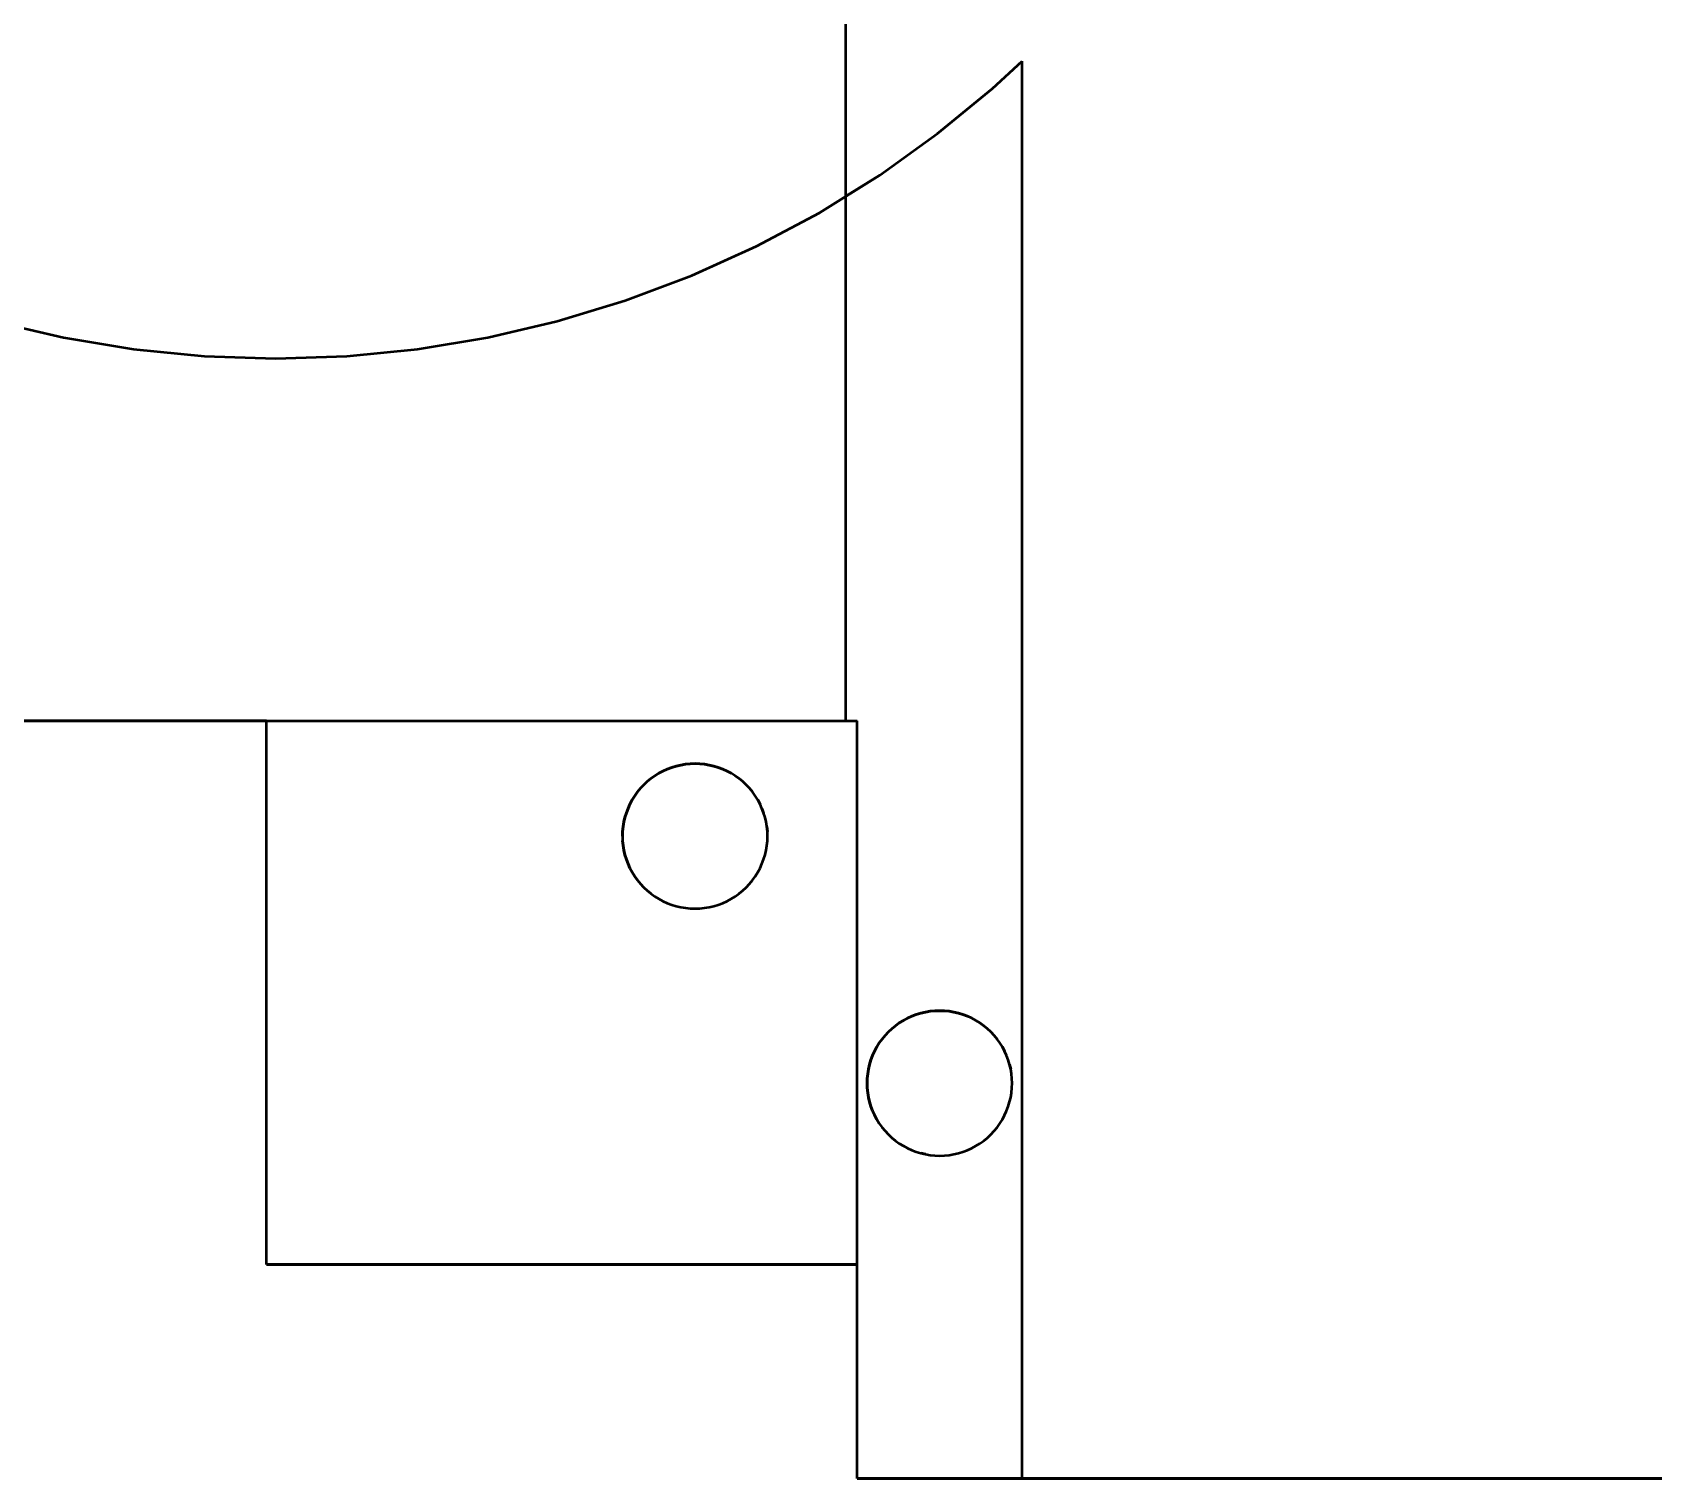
# Model space of a CAD drawing. Header units: millimetres. Extents: x 0 to 841, y 0 to 594.
# Drawn here: x 98 to 147.2, y 133.14 to 177.04 of the extents above; entities that cross this region are included whole.
import ezdxf

# ---------------------------------------------------------------- set-up
doc = ezdxf.new("R2010")
doc.units = ezdxf.units.MM
doc.linetypes.add('DASHED', pattern=[1.524, 1.27, -0.254])
doc.layers.add('OCULTA', color=8, linetype='DASHED', lineweight=25)
doc.layers.add('VISIBLE', color=7, linetype='CONTINUOUS', lineweight=50)

msp = doc.modelspace()

# ---------------------------------------------------------------- linework, layer by layer
at = {"layer": 'OCULTA'}
for p, q in [((122.683, 172.062), (122.683, 228.225)), ((128.033, 176.168), (128.033, 176.168)), ((121.883, 171.565), (122.683, 172.062)), ((122.683, 172.062), (122.683, 172.062)), ((119.978, 170.547), (121.883, 171.565)), ((118.011, 169.656), (119.978, 170.547)), ((115.99, 168.895), (118.011, 169.656)), ((113.924, 168.268), (115.99, 168.895)), ((96.842, 168.268), (98.945, 167.778)), ((111.821, 167.778), (113.924, 168.268)), ((98.945, 167.778), (101.075, 167.426)), ((109.69, 167.426), (111.821, 167.778)), ((101.075, 167.426), (103.224, 167.214)), ((107.541, 167.214), (109.69, 167.426)), ((103.224, 167.214), (105.383, 167.144)), ((105.383, 167.144), (107.541, 167.214)), ((90.383, 156.144), (105.11, 156.144)), ((105.11, 139.644), (105.11, 156.144)), ((105.11, 156.144), (105.11, 156.144)), ((122.683, 156.144), (122.683, 156.144)), ((123.033, 156.144), (123.033, 156.144)), ((116.771, 154.389), (116.888, 154.473)), ((116.888, 154.473), (117.01, 154.549)), ((117.01, 154.549), (117.137, 154.617)), ((117.137, 154.617), (117.268, 154.676)), ((117.268, 154.676), (117.403, 154.727)), ((117.403, 154.727), (117.541, 154.769)), ((117.541, 154.769), (117.681, 154.801)), ((117.681, 154.801), (117.823, 154.825)), ((117.823, 154.825), (117.966, 154.839)), ((117.966, 154.839), (118.11, 154.844)), ((118.11, 154.844), (118.254, 154.839)), ((118.254, 154.839), (118.397, 154.825)), ((118.397, 154.825), (118.539, 154.801)), ((118.539, 154.801), (118.68, 154.769)), ((118.68, 154.769), (118.817, 154.727)), ((118.817, 154.727), (118.952, 154.676)), ((118.952, 154.676), (119.083, 154.617)), ((119.083, 154.617), (119.21, 154.549)), ((119.332, 154.473), (119.21, 154.549)), ((119.332, 154.473), (119.449, 154.389)), ((116.281, 153.866), (116.365, 153.983)), ((116.365, 153.983), (116.456, 154.094)), ((116.456, 154.094), (116.554, 154.199)), ((116.554, 154.199), (116.66, 154.298)), ((116.66, 154.298), (116.771, 154.389)), ((119.561, 154.298), (119.449, 154.389)), ((119.561, 154.298), (119.666, 154.199)), ((119.764, 154.094), (119.666, 154.199)), ((119.764, 154.094), (119.856, 153.983)), ((119.939, 153.866), (119.856, 153.983)), ((116.027, 153.351), (116.078, 153.485)), ((116.078, 153.485), (116.137, 153.617)), ((116.137, 153.617), (116.205, 153.744)), ((116.205, 153.744), (116.281, 153.866)), ((120.015, 153.744), (119.939, 153.866)), ((120.015, 153.744), (120.083, 153.617)), ((120.143, 153.485), (120.083, 153.617)), ((120.143, 153.485), (120.193, 153.351)), ((115.929, 152.931), (115.952, 153.073)), ((115.952, 153.073), (115.985, 153.213)), ((115.985, 153.213), (116.027, 153.351)), ((120.235, 153.213), (120.193, 153.351)), ((120.268, 153.073), (120.235, 153.213)), ((120.291, 152.931), (120.268, 153.073)), ((115.91, 152.644), (115.915, 152.787)), ((115.91, 152.644), (115.915, 152.5)), ((115.915, 152.787), (115.929, 152.931)), ((115.929, 152.356), (115.915, 152.5)), ((120.291, 152.931), (120.305, 152.787)), ((120.291, 152.356), (120.305, 152.5)), ((120.31, 152.644), (120.305, 152.787)), ((120.305, 152.5), (120.31, 152.644)), ((115.952, 152.214), (115.929, 152.356)), ((115.985, 152.074), (115.952, 152.214)), ((116.027, 151.936), (115.985, 152.074)), ((120.193, 151.936), (120.235, 152.074)), ((120.235, 152.074), (120.268, 152.214)), ((120.268, 152.214), (120.291, 152.356)), ((116.078, 151.802), (116.027, 151.936)), ((116.137, 151.671), (116.078, 151.802)), ((116.137, 151.671), (116.205, 151.544)), ((116.281, 151.421), (116.205, 151.544)), ((119.939, 151.421), (120.015, 151.544)), ((120.015, 151.544), (120.083, 151.671)), ((120.083, 151.671), (120.143, 151.802)), ((120.143, 151.802), (120.193, 151.936)), ((116.365, 151.304), (116.281, 151.421)), ((116.365, 151.304), (116.456, 151.193)), ((116.554, 151.088), (116.456, 151.193)), ((116.554, 151.088), (116.66, 150.989)), ((119.561, 150.989), (119.666, 151.088)), ((119.666, 151.088), (119.764, 151.193)), ((119.764, 151.193), (119.856, 151.304)), ((119.856, 151.304), (119.939, 151.421)), ((116.771, 150.898), (116.66, 150.989)), ((116.771, 150.898), (116.888, 150.814)), ((117.01, 150.738), (116.888, 150.814)), ((117.01, 150.738), (117.137, 150.67)), ((117.137, 150.67), (117.268, 150.611)), ((117.268, 150.611), (117.403, 150.56)), ((117.403, 150.56), (117.541, 150.519)), ((118.68, 150.519), (118.817, 150.56)), ((118.817, 150.56), (118.952, 150.611)), ((118.952, 150.611), (119.083, 150.67)), ((119.083, 150.67), (119.21, 150.738)), ((119.21, 150.738), (119.332, 150.814)), ((119.332, 150.814), (119.449, 150.898)), ((119.449, 150.898), (119.561, 150.989)), ((117.541, 150.519), (117.681, 150.486)), ((117.681, 150.486), (117.823, 150.462)), ((117.823, 150.462), (117.966, 150.448)), ((117.966, 150.448), (118.11, 150.444)), ((118.11, 150.444), (118.254, 150.448)), ((118.254, 150.448), (118.397, 150.462)), ((118.397, 150.462), (118.539, 150.486)), ((118.539, 150.486), (118.68, 150.519)), ((124.433, 147.049), (124.56, 147.117)), ((124.56, 147.117), (124.691, 147.176)), ((124.691, 147.176), (124.825, 147.227)), ((124.825, 147.227), (124.963, 147.269)), ((124.963, 147.269), (125.103, 147.301)), ((125.103, 147.301), (125.245, 147.325)), ((125.245, 147.325), (125.389, 147.339)), ((125.389, 147.339), (125.533, 147.344)), ((125.533, 147.344), (125.676, 147.339)), ((125.676, 147.339), (125.82, 147.325)), ((125.82, 147.325), (125.962, 147.301)), ((125.962, 147.301), (126.102, 147.269)), ((126.102, 147.269), (126.24, 147.227)), ((126.24, 147.227), (126.374, 147.176)), ((126.506, 147.117), (126.374, 147.176)), ((126.506, 147.117), (126.633, 147.049)), ((123.878, 146.594), (123.977, 146.699)), ((123.977, 146.699), (124.082, 146.798)), ((124.082, 146.798), (124.193, 146.889)), ((124.193, 146.889), (124.31, 146.973)), ((124.31, 146.973), (124.433, 147.049)), ((126.633, 147.049), (126.755, 146.973)), ((126.755, 146.973), (126.872, 146.889)), ((126.983, 146.798), (126.872, 146.889)), ((127.088, 146.699), (126.983, 146.798)), ((127.088, 146.699), (127.187, 146.594)), ((123.5, 145.985), (123.559, 146.117)), ((123.559, 146.117), (123.627, 146.244)), ((123.627, 146.244), (123.703, 146.366)), ((123.703, 146.366), (123.787, 146.483)), ((123.787, 146.483), (123.878, 146.594)), ((127.187, 146.594), (127.278, 146.483)), ((127.362, 146.366), (127.278, 146.483)), ((127.438, 146.244), (127.362, 146.366)), ((127.438, 146.244), (127.506, 146.117)), ((127.565, 145.985), (127.506, 146.117)), ((123.375, 145.573), (123.408, 145.713)), ((123.408, 145.713), (123.449, 145.851)), ((123.449, 145.851), (123.5, 145.985)), ((127.616, 145.851), (127.565, 145.985)), ((127.658, 145.713), (127.616, 145.851)), ((127.658, 145.713), (127.69, 145.573)), ((123.333, 145.144), (123.337, 145.287)), ((123.337, 145), (123.333, 145.144)), ((123.337, 145.287), (123.351, 145.431)), ((123.351, 145.431), (123.375, 145.573)), ((127.714, 145.431), (127.69, 145.573)), ((127.728, 145.287), (127.714, 145.431)), ((127.733, 145.144), (127.728, 145.287)), ((127.728, 145), (127.733, 145.144)), ((123.351, 144.856), (123.337, 145)), ((123.375, 144.714), (123.351, 144.856)), ((123.408, 144.574), (123.375, 144.714)), ((127.658, 144.574), (127.69, 144.714)), ((127.69, 144.714), (127.714, 144.856)), ((127.714, 144.856), (127.728, 145)), ((123.449, 144.436), (123.408, 144.574)), ((123.5, 144.302), (123.449, 144.436)), ((123.5, 144.302), (123.559, 144.171)), ((123.627, 144.044), (123.559, 144.171)), ((127.438, 144.044), (127.506, 144.171)), ((127.506, 144.171), (127.565, 144.302)), ((127.565, 144.302), (127.616, 144.436)), ((127.616, 144.436), (127.658, 144.574)), ((123.703, 143.921), (123.627, 144.044)), ((123.703, 143.921), (123.787, 143.804)), ((123.878, 143.693), (123.787, 143.804)), ((123.977, 143.588), (123.878, 143.693)), ((127.088, 143.588), (127.187, 143.693)), ((127.187, 143.693), (127.278, 143.804)), ((127.278, 143.804), (127.362, 143.921)), ((127.362, 143.921), (127.438, 144.044)), ((123.977, 143.588), (124.082, 143.489)), ((124.193, 143.398), (124.082, 143.489)), ((124.193, 143.398), (124.31, 143.314)), ((124.31, 143.314), (124.433, 143.238)), ((124.56, 143.17), (124.433, 143.238)), ((124.56, 143.17), (124.691, 143.111)), ((126.374, 143.111), (126.506, 143.17)), ((126.506, 143.17), (126.633, 143.238)), ((126.633, 143.238), (126.755, 143.314)), ((126.755, 143.314), (126.872, 143.398)), ((126.872, 143.398), (126.983, 143.489)), ((126.983, 143.489), (127.088, 143.588)), ((124.691, 143.111), (124.825, 143.06)), ((124.825, 143.06), (124.963, 143.019)), ((125.103, 142.986), (124.963, 143.019)), ((125.103, 142.986), (125.245, 142.962)), ((125.245, 142.962), (125.389, 142.948)), ((125.389, 142.948), (125.533, 142.944)), ((125.533, 142.944), (125.676, 142.948)), ((125.676, 142.948), (125.82, 142.962)), ((125.82, 142.962), (125.962, 142.986)), ((125.962, 142.986), (126.102, 143.019)), ((126.102, 143.019), (126.24, 143.06)), ((126.24, 143.06), (126.374, 143.111)), ((105.11, 139.644), (105.11, 139.644)), ((105.11, 139.644), (123.033, 139.644)), ((123.033, 133.144), (123.033, 139.644)), ((123.033, 139.644), (123.033, 139.644)), ((123.033, 133.144), (128.033, 133.144)), ((123.033, 133.144), (123.033, 133.144)), ((128.033, 133.144), (128.033, 133.144)), ((128.033, 133.144), (189.383, 133.144))]:
    msp.add_line(p, q, dxfattribs=at)
at = {"layer": 'VISIBLE'}
for p, q in [((122.683, 156.144), (122.683, 244.144)), ((127.141, 175.333), (128.033, 176.168)), ((127.141, 175.333), (128.033, 176.168)), ((128.033, 133.144), (128.033, 176.168)), ((128.033, 133.144), (128.033, 176.168)), ((125.472, 173.963), (127.141, 175.333)), ((125.472, 173.963), (127.141, 175.333)), ((123.716, 172.705), (125.472, 173.963)), ((123.716, 172.705), (125.472, 173.963)), ((121.883, 171.565), (123.716, 172.705)), ((122.683, 172.062), (123.716, 172.705)), ((122.683, 156.144), (122.683, 172.062)), ((119.978, 170.547), (121.883, 171.565)), ((118.011, 169.656), (119.978, 170.547)), ((115.99, 168.895), (118.011, 169.656)), ((113.924, 168.268), (115.99, 168.895)), ((96.842, 168.268), (98.945, 167.778)), ((111.821, 167.778), (113.924, 168.268)), ((98.945, 167.778), (101.075, 167.426)), ((109.69, 167.426), (111.821, 167.778)), ((101.075, 167.426), (103.224, 167.214)), ((107.541, 167.214), (109.69, 167.426)), ((103.224, 167.214), (105.383, 167.144)), ((105.383, 167.144), (107.541, 167.214)), ((59.383, 156.144), (122.683, 156.144)), ((105.11, 156.144), (59.383, 156.144)), ((105.11, 139.644), (105.11, 156.144)), ((105.11, 156.144), (123.033, 156.144)), ((105.11, 156.143), (105.11, 156.144)), ((105.11, 156.144), (105.11, 156.144)), ((105.11, 156.144), (105.11, 156.144)), ((105.11, 156.144), (105.11, 156.144)), ((105.11, 156.144), (105.11, 156.144)), ((105.11, 156.144), (105.11, 156.144)), ((105.11, 156.144), (105.11, 156.144)), ((105.11, 139.644), (105.11, 156.143)), ((105.11, 156.143), (105.11, 156.143)), ((105.11, 156.143), (105.11, 156.143)), ((105.11, 156.143), (105.11, 156.143)), ((105.11, 156.143), (105.11, 156.143)), ((105.11, 156.143), (105.11, 156.143)), ((105.11, 156.143), (105.11, 156.143)), ((105.11, 156.143), (105.11, 156.143)), ((105.11, 156.143), (105.11, 156.143)), ((105.11, 156.143), (105.11, 156.143)), ((122.683, 156.144), (123.033, 156.144)), ((123.033, 139.644), (123.033, 156.144)), ((123.033, 133.144), (123.033, 156.144)), ((116.771, 154.389), (116.888, 154.473)), ((116.888, 154.473), (116.771, 154.389)), ((116.888, 154.473), (117.01, 154.549)), ((117.01, 154.549), (116.888, 154.473)), ((116.888, 154.473), (116.888, 154.473)), ((117.01, 154.549), (117.137, 154.617)), ((117.137, 154.617), (117.01, 154.549)), ((117.01, 154.549), (117.01, 154.549)), ((117.137, 154.617), (117.268, 154.676)), ((117.268, 154.676), (117.137, 154.617)), ((117.137, 154.617), (117.137, 154.617)), ((117.268, 154.676), (117.403, 154.727)), ((117.403, 154.727), (117.268, 154.676)), ((117.268, 154.676), (117.268, 154.676)), ((117.403, 154.727), (117.541, 154.769)), ((117.541, 154.769), (117.403, 154.727)), ((117.403, 154.727), (117.403, 154.727)), ((117.541, 154.769), (117.681, 154.801)), ((117.681, 154.801), (117.541, 154.769)), ((117.541, 154.769), (117.541, 154.769)), ((117.681, 154.801), (117.823, 154.825)), ((117.823, 154.825), (117.681, 154.801)), ((117.681, 154.801), (117.681, 154.801)), ((117.823, 154.825), (117.966, 154.839)), ((117.966, 154.839), (117.823, 154.825)), ((117.823, 154.825), (117.823, 154.825)), ((117.966, 154.839), (118.11, 154.844)), ((118.11, 154.844), (117.966, 154.839)), ((117.966, 154.839), (117.966, 154.839)), ((118.11, 154.844), (118.254, 154.839)), ((118.254, 154.839), (118.11, 154.844)), ((118.11, 154.844), (118.11, 154.844)), ((118.254, 154.839), (118.397, 154.825)), ((118.397, 154.825), (118.254, 154.839)), ((118.254, 154.839), (118.254, 154.839)), ((118.397, 154.825), (118.539, 154.801)), ((118.539, 154.801), (118.397, 154.825)), ((118.397, 154.825), (118.397, 154.825)), ((118.539, 154.801), (118.68, 154.769)), ((118.68, 154.769), (118.539, 154.801)), ((118.539, 154.801), (118.539, 154.801)), ((118.68, 154.769), (118.817, 154.727)), ((118.817, 154.727), (118.68, 154.769)), ((118.68, 154.769), (118.68, 154.769)), ((118.817, 154.727), (118.952, 154.676)), ((118.952, 154.676), (118.817, 154.727)), ((118.817, 154.727), (118.817, 154.727)), ((118.952, 154.676), (119.083, 154.617)), ((119.083, 154.617), (118.952, 154.676)), ((118.952, 154.676), (118.952, 154.676)), ((119.083, 154.617), (119.21, 154.549)), ((119.21, 154.549), (119.083, 154.617)), ((119.083, 154.617), (119.083, 154.617)), ((119.332, 154.473), (119.21, 154.549)), ((119.332, 154.473), (119.21, 154.549)), ((119.21, 154.549), (119.21, 154.549)), ((119.332, 154.473), (119.449, 154.389)), ((119.449, 154.389), (119.332, 154.473)), ((119.332, 154.473), (119.332, 154.473)), ((116.281, 153.866), (116.365, 153.983)), ((116.365, 153.983), (116.281, 153.866)), ((116.365, 153.983), (116.456, 154.094)), ((116.456, 154.094), (116.365, 153.983)), ((116.365, 153.983), (116.365, 153.983)), ((116.456, 154.094), (116.554, 154.199)), ((116.554, 154.199), (116.456, 154.094)), ((116.456, 154.094), (116.456, 154.094)), ((116.554, 154.199), (116.554, 154.199)), ((116.554, 154.199), (116.66, 154.298)), ((116.66, 154.298), (116.554, 154.199)), ((116.66, 154.298), (116.771, 154.389)), ((116.771, 154.389), (116.66, 154.298)), ((116.66, 154.298), (116.66, 154.298)), ((116.771, 154.389), (116.771, 154.389)), ((119.561, 154.298), (119.449, 154.389)), ((119.561, 154.298), (119.449, 154.389)), ((119.449, 154.389), (119.449, 154.389)), ((119.561, 154.298), (119.666, 154.199)), ((119.666, 154.199), (119.561, 154.298)), ((119.561, 154.298), (119.561, 154.298)), ((119.764, 154.094), (119.666, 154.199)), ((119.764, 154.094), (119.666, 154.199)), ((119.666, 154.199), (119.666, 154.199)), ((119.764, 154.094), (119.856, 153.983)), ((119.856, 153.983), (119.764, 154.094)), ((119.764, 154.094), (119.764, 154.094)), ((119.939, 153.866), (119.856, 153.983)), ((119.939, 153.866), (119.856, 153.983)), ((119.856, 153.983), (119.856, 153.983)), ((116.027, 153.351), (116.078, 153.485)), ((116.078, 153.485), (116.027, 153.351)), ((116.078, 153.485), (116.137, 153.617)), ((116.137, 153.617), (116.078, 153.485)), ((116.078, 153.485), (116.078, 153.485)), ((116.137, 153.617), (116.205, 153.744)), ((116.205, 153.744), (116.137, 153.617)), ((116.137, 153.617), (116.137, 153.617)), ((116.205, 153.744), (116.281, 153.866)), ((116.281, 153.866), (116.205, 153.744)), ((116.205, 153.744), (116.205, 153.744)), ((116.281, 153.866), (116.281, 153.866)), ((120.015, 153.744), (119.939, 153.866)), ((120.015, 153.744), (119.939, 153.866)), ((119.939, 153.866), (119.939, 153.866)), ((120.015, 153.744), (120.083, 153.617)), ((120.083, 153.617), (120.015, 153.744)), ((120.015, 153.744), (120.015, 153.744)), ((120.143, 153.485), (120.083, 153.617)), ((120.143, 153.485), (120.083, 153.617)), ((120.083, 153.617), (120.083, 153.617)), ((120.143, 153.485), (120.193, 153.351)), ((120.193, 153.351), (120.143, 153.485)), ((120.143, 153.485), (120.143, 153.485)), ((115.929, 152.931), (115.952, 153.073)), ((115.952, 153.073), (115.929, 152.931)), ((115.952, 153.073), (115.985, 153.213)), ((115.985, 153.213), (115.952, 153.073)), ((115.952, 153.073), (115.952, 153.073)), ((115.985, 153.213), (116.027, 153.351)), ((116.027, 153.351), (115.985, 153.213)), ((115.985, 153.213), (115.985, 153.213)), ((116.027, 153.351), (116.027, 153.351)), ((120.235, 153.213), (120.193, 153.351)), ((120.235, 153.213), (120.193, 153.351)), ((120.193, 153.351), (120.193, 153.351)), ((120.268, 153.073), (120.235, 153.213)), ((120.268, 153.073), (120.235, 153.213)), ((120.235, 153.213), (120.235, 153.213)), ((120.291, 152.931), (120.268, 153.073)), ((120.291, 152.931), (120.268, 153.073)), ((120.268, 153.073), (120.268, 153.073)), ((115.91, 152.644), (115.915, 152.787)), ((115.915, 152.787), (115.91, 152.644)), ((115.91, 152.644), (115.915, 152.5)), ((115.91, 152.644), (115.91, 152.644)), ((115.91, 152.644), (115.915, 152.5)), ((115.915, 152.787), (115.929, 152.931)), ((115.929, 152.931), (115.915, 152.787)), ((115.915, 152.787), (115.915, 152.787)), ((115.929, 152.356), (115.915, 152.5)), ((115.915, 152.5), (115.915, 152.5)), ((115.915, 152.5), (115.929, 152.356)), ((115.929, 152.931), (115.929, 152.931)), ((120.291, 152.931), (120.305, 152.787)), ((120.305, 152.787), (120.291, 152.931)), ((120.291, 152.931), (120.291, 152.931)), ((120.291, 152.356), (120.305, 152.5)), ((120.291, 152.356), (120.305, 152.5)), ((120.31, 152.644), (120.305, 152.787)), ((120.31, 152.644), (120.305, 152.787)), ((120.305, 152.787), (120.305, 152.787)), ((120.305, 152.5), (120.31, 152.644)), ((120.305, 152.5), (120.31, 152.644)), ((120.305, 152.5), (120.305, 152.5)), ((120.31, 152.644), (120.31, 152.644)), ((115.952, 152.214), (115.929, 152.356)), ((115.929, 152.356), (115.929, 152.356)), ((115.929, 152.356), (115.952, 152.214)), ((115.985, 152.074), (115.952, 152.214)), ((115.952, 152.214), (115.952, 152.214)), ((115.952, 152.214), (115.985, 152.074)), ((116.027, 151.936), (115.985, 152.074)), ((115.985, 152.074), (115.985, 152.074)), ((115.985, 152.074), (116.027, 151.936)), ((120.193, 151.936), (120.235, 152.074)), ((120.193, 151.936), (120.235, 152.074)), ((120.235, 152.074), (120.268, 152.214)), ((120.235, 152.074), (120.268, 152.214)), ((120.235, 152.074), (120.235, 152.074)), ((120.268, 152.214), (120.291, 152.356)), ((120.268, 152.214), (120.291, 152.356)), ((120.268, 152.214), (120.268, 152.214)), ((120.291, 152.356), (120.291, 152.356)), ((116.078, 151.802), (116.027, 151.936)), ((116.027, 151.936), (116.027, 151.936)), ((116.027, 151.936), (116.078, 151.802)), ((116.137, 151.671), (116.078, 151.802)), ((116.078, 151.802), (116.078, 151.802)), ((116.078, 151.802), (116.137, 151.671)), ((116.137, 151.671), (116.205, 151.544)), ((116.137, 151.671), (116.137, 151.671)), ((116.137, 151.671), (116.205, 151.544)), ((116.281, 151.421), (116.205, 151.544)), ((116.205, 151.544), (116.205, 151.544)), ((116.205, 151.544), (116.281, 151.421)), ((119.939, 151.421), (120.015, 151.544)), ((119.939, 151.421), (120.015, 151.544)), ((120.015, 151.544), (120.083, 151.671)), ((120.015, 151.544), (120.083, 151.671)), ((120.015, 151.544), (120.015, 151.544)), ((120.083, 151.671), (120.143, 151.802)), ((120.083, 151.671), (120.143, 151.802)), ((120.083, 151.671), (120.083, 151.671)), ((120.143, 151.802), (120.193, 151.936)), ((120.143, 151.802), (120.193, 151.936)), ((120.143, 151.802), (120.143, 151.802)), ((120.193, 151.936), (120.193, 151.936)), ((116.365, 151.304), (116.281, 151.421)), ((116.281, 151.421), (116.281, 151.421)), ((116.281, 151.421), (116.365, 151.304)), ((116.365, 151.304), (116.456, 151.193)), ((116.365, 151.304), (116.365, 151.304)), ((116.365, 151.304), (116.456, 151.193)), ((116.554, 151.088), (116.456, 151.193)), ((116.456, 151.193), (116.456, 151.193)), ((116.456, 151.193), (116.554, 151.088)), ((116.554, 151.088), (116.554, 151.088)), ((116.554, 151.088), (116.66, 150.989)), ((116.554, 151.088), (116.66, 150.989)), ((119.561, 150.989), (119.666, 151.088)), ((119.561, 150.989), (119.666, 151.088)), ((119.666, 151.088), (119.764, 151.193)), ((119.666, 151.088), (119.764, 151.193)), ((119.666, 151.088), (119.666, 151.088)), ((119.764, 151.193), (119.856, 151.304)), ((119.764, 151.193), (119.856, 151.304)), ((119.764, 151.193), (119.764, 151.193)), ((119.856, 151.304), (119.939, 151.421)), ((119.856, 151.304), (119.939, 151.421)), ((119.856, 151.304), (119.856, 151.304)), ((119.939, 151.421), (119.939, 151.421)), ((116.771, 150.898), (116.66, 150.989)), ((116.66, 150.989), (116.66, 150.989)), ((116.66, 150.989), (116.771, 150.898)), ((116.771, 150.898), (116.888, 150.814)), ((116.771, 150.898), (116.771, 150.898)), ((116.771, 150.898), (116.888, 150.814)), ((117.01, 150.738), (116.888, 150.814)), ((116.888, 150.814), (116.888, 150.814)), ((116.888, 150.814), (117.01, 150.738)), ((117.01, 150.738), (117.137, 150.67)), ((117.01, 150.738), (117.01, 150.738)), ((117.01, 150.738), (117.137, 150.67)), ((117.137, 150.67), (117.268, 150.611)), ((117.137, 150.67), (117.137, 150.67)), ((117.137, 150.67), (117.268, 150.611)), ((117.268, 150.611), (117.403, 150.56)), ((117.268, 150.611), (117.268, 150.611)), ((117.268, 150.611), (117.403, 150.56)), ((117.403, 150.56), (117.541, 150.519)), ((117.403, 150.56), (117.403, 150.56)), ((117.403, 150.56), (117.541, 150.519)), ((118.68, 150.519), (118.817, 150.56)), ((118.68, 150.519), (118.817, 150.56)), ((118.817, 150.56), (118.952, 150.611)), ((118.817, 150.56), (118.952, 150.611)), ((118.817, 150.56), (118.817, 150.56)), ((118.952, 150.611), (119.083, 150.67)), ((118.952, 150.611), (119.083, 150.67)), ((118.952, 150.611), (118.952, 150.611)), ((119.083, 150.67), (119.21, 150.738)), ((119.083, 150.67), (119.21, 150.738)), ((119.083, 150.67), (119.083, 150.67)), ((119.21, 150.738), (119.332, 150.814)), ((119.21, 150.738), (119.332, 150.814)), ((119.21, 150.738), (119.21, 150.738)), ((119.332, 150.814), (119.449, 150.898)), ((119.332, 150.814), (119.449, 150.898)), ((119.332, 150.814), (119.332, 150.814)), ((119.449, 150.898), (119.561, 150.989)), ((119.449, 150.898), (119.561, 150.989)), ((119.449, 150.898), (119.449, 150.898)), ((119.561, 150.989), (119.561, 150.989)), ((117.541, 150.519), (117.681, 150.486)), ((117.541, 150.519), (117.541, 150.519)), ((117.541, 150.519), (117.681, 150.486)), ((117.681, 150.486), (117.823, 150.462)), ((117.681, 150.486), (117.681, 150.486)), ((117.681, 150.486), (117.823, 150.462)), ((117.823, 150.462), (117.966, 150.448)), ((117.823, 150.462), (117.823, 150.462)), ((117.823, 150.462), (117.966, 150.448)), ((117.966, 150.448), (118.11, 150.444)), ((117.966, 150.448), (117.966, 150.448)), ((117.966, 150.448), (118.11, 150.444)), ((118.11, 150.444), (118.254, 150.448)), ((118.11, 150.444), (118.254, 150.448)), ((118.11, 150.444), (118.11, 150.444)), ((118.254, 150.448), (118.397, 150.462)), ((118.254, 150.448), (118.397, 150.462)), ((118.254, 150.448), (118.254, 150.448)), ((118.397, 150.462), (118.539, 150.486)), ((118.397, 150.462), (118.539, 150.486)), ((118.397, 150.462), (118.397, 150.462)), ((118.539, 150.486), (118.68, 150.519)), ((118.539, 150.486), (118.68, 150.519)), ((118.539, 150.486), (118.539, 150.486)), ((118.68, 150.519), (118.68, 150.519)), ((124.433, 147.049), (124.56, 147.117)), ((124.56, 147.117), (124.433, 147.049)), ((124.56, 147.117), (124.691, 147.176)), ((124.691, 147.176), (124.56, 147.117)), ((124.56, 147.117), (124.56, 147.117)), ((124.691, 147.176), (124.825, 147.227)), ((124.825, 147.227), (124.691, 147.176)), ((124.691, 147.176), (124.691, 147.176)), ((124.825, 147.227), (124.963, 147.269)), ((124.963, 147.269), (124.825, 147.227)), ((124.825, 147.227), (124.825, 147.227)), ((124.963, 147.269), (125.103, 147.301)), ((125.103, 147.301), (124.963, 147.269)), ((124.963, 147.269), (124.963, 147.269)), ((125.103, 147.301), (125.245, 147.325)), ((125.245, 147.325), (125.103, 147.301)), ((125.103, 147.301), (125.103, 147.301)), ((125.245, 147.325), (125.389, 147.339)), ((125.389, 147.339), (125.245, 147.325)), ((125.245, 147.325), (125.245, 147.325)), ((125.389, 147.339), (125.533, 147.344)), ((125.533, 147.344), (125.389, 147.339)), ((125.389, 147.339), (125.389, 147.339)), ((125.533, 147.344), (125.676, 147.339)), ((125.676, 147.339), (125.533, 147.344)), ((125.533, 147.344), (125.533, 147.344)), ((125.676, 147.339), (125.82, 147.325)), ((125.82, 147.325), (125.676, 147.339)), ((125.676, 147.339), (125.676, 147.339)), ((125.82, 147.325), (125.962, 147.301)), ((125.962, 147.301), (125.82, 147.325)), ((125.82, 147.325), (125.82, 147.325)), ((125.962, 147.301), (126.102, 147.269)), ((126.102, 147.269), (125.962, 147.301)), ((125.962, 147.301), (125.962, 147.301)), ((126.102, 147.269), (126.24, 147.227)), ((126.24, 147.227), (126.102, 147.269)), ((126.102, 147.269), (126.102, 147.269)), ((126.24, 147.227), (126.374, 147.176)), ((126.374, 147.176), (126.24, 147.227)), ((126.24, 147.227), (126.24, 147.227)), ((126.506, 147.117), (126.374, 147.176)), ((126.506, 147.117), (126.374, 147.176)), ((126.374, 147.176), (126.374, 147.176)), ((126.506, 147.117), (126.633, 147.049)), ((126.633, 147.049), (126.506, 147.117)), ((126.506, 147.117), (126.506, 147.117)), ((123.878, 146.594), (123.977, 146.699)), ((123.977, 146.699), (123.878, 146.594)), ((123.977, 146.699), (124.082, 146.798)), ((124.082, 146.798), (123.977, 146.699)), ((123.977, 146.699), (123.977, 146.699)), ((124.082, 146.798), (124.193, 146.889)), ((124.193, 146.889), (124.082, 146.798)), ((124.082, 146.798), (124.082, 146.798)), ((124.193, 146.889), (124.31, 146.973)), ((124.31, 146.973), (124.193, 146.889)), ((124.193, 146.889), (124.193, 146.889)), ((124.31, 146.973), (124.433, 147.049)), ((124.433, 147.049), (124.31, 146.973)), ((124.31, 146.973), (124.31, 146.973)), ((124.433, 147.049), (124.433, 147.049)), ((126.633, 147.049), (126.755, 146.973)), ((126.755, 146.973), (126.633, 147.049)), ((126.633, 147.049), (126.633, 147.049)), ((126.755, 146.973), (126.872, 146.889)), ((126.872, 146.889), (126.755, 146.973)), ((126.755, 146.973), (126.755, 146.973)), ((126.983, 146.798), (126.872, 146.889)), ((126.983, 146.798), (126.872, 146.889)), ((126.872, 146.889), (126.872, 146.889)), ((127.088, 146.699), (126.983, 146.798)), ((127.088, 146.699), (126.983, 146.798)), ((126.983, 146.798), (126.983, 146.798)), ((127.088, 146.699), (127.187, 146.594)), ((127.088, 146.699), (127.088, 146.699)), ((127.187, 146.594), (127.088, 146.699)), ((123.5, 145.985), (123.559, 146.117)), ((123.559, 146.117), (123.5, 145.985)), ((123.559, 146.117), (123.627, 146.244)), ((123.627, 146.244), (123.559, 146.117)), ((123.559, 146.117), (123.559, 146.117)), ((123.627, 146.244), (123.703, 146.366)), ((123.703, 146.366), (123.627, 146.244)), ((123.627, 146.244), (123.627, 146.244)), ((123.703, 146.366), (123.787, 146.483)), ((123.787, 146.483), (123.703, 146.366)), ((123.703, 146.366), (123.703, 146.366)), ((123.787, 146.483), (123.878, 146.594)), ((123.878, 146.594), (123.787, 146.483)), ((123.787, 146.483), (123.787, 146.483)), ((123.878, 146.594), (123.878, 146.594)), ((127.187, 146.594), (127.278, 146.483)), ((127.278, 146.483), (127.187, 146.594)), ((127.187, 146.594), (127.187, 146.594)), ((127.362, 146.366), (127.278, 146.483)), ((127.362, 146.366), (127.278, 146.483)), ((127.278, 146.483), (127.278, 146.483)), ((127.438, 146.244), (127.362, 146.366)), ((127.438, 146.244), (127.362, 146.366)), ((127.362, 146.366), (127.362, 146.366)), ((127.438, 146.244), (127.506, 146.117)), ((127.506, 146.117), (127.438, 146.244)), ((127.438, 146.244), (127.438, 146.244)), ((127.565, 145.985), (127.506, 146.117)), ((127.565, 145.985), (127.506, 146.117)), ((127.506, 146.117), (127.506, 146.117)), ((123.375, 145.573), (123.408, 145.713)), ((123.408, 145.713), (123.375, 145.573)), ((123.408, 145.713), (123.449, 145.851)), ((123.449, 145.851), (123.408, 145.713)), ((123.408, 145.713), (123.408, 145.713)), ((123.449, 145.851), (123.5, 145.985)), ((123.5, 145.985), (123.449, 145.851)), ((123.449, 145.851), (123.449, 145.851)), ((123.5, 145.985), (123.5, 145.985)), ((127.616, 145.851), (127.565, 145.985)), ((127.616, 145.851), (127.565, 145.985)), ((127.565, 145.985), (127.565, 145.985)), ((127.658, 145.713), (127.616, 145.851)), ((127.658, 145.713), (127.616, 145.851)), ((127.616, 145.851), (127.616, 145.851)), ((127.658, 145.713), (127.69, 145.573)), ((127.69, 145.573), (127.658, 145.713)), ((127.658, 145.713), (127.658, 145.713)), ((123.333, 145.144), (123.337, 145.287)), ((123.337, 145.287), (123.333, 145.144)), ((123.337, 145), (123.333, 145.144)), ((123.333, 145.144), (123.333, 145.144)), ((123.333, 145.144), (123.337, 145)), ((123.337, 145.287), (123.351, 145.431)), ((123.351, 145.431), (123.337, 145.287)), ((123.337, 145.287), (123.337, 145.287)), ((123.351, 145.431), (123.375, 145.573)), ((123.375, 145.573), (123.351, 145.431)), ((123.351, 145.431), (123.351, 145.431)), ((123.375, 145.573), (123.375, 145.573)), ((127.714, 145.431), (127.69, 145.573)), ((127.714, 145.431), (127.69, 145.573)), ((127.69, 145.573), (127.69, 145.573)), ((127.728, 145.287), (127.714, 145.431)), ((127.728, 145.287), (127.714, 145.431)), ((127.714, 145.431), (127.714, 145.431)), ((127.733, 145.144), (127.728, 145.287)), ((127.733, 145.144), (127.728, 145.287)), ((127.728, 145.287), (127.728, 145.287)), ((127.728, 145), (127.733, 145.144)), ((127.728, 145), (127.733, 145.144)), ((127.733, 145.144), (127.733, 145.144)), ((123.351, 144.856), (123.337, 145)), ((123.337, 145), (123.337, 145)), ((123.337, 145), (123.351, 144.856)), ((123.375, 144.714), (123.351, 144.856)), ((123.351, 144.856), (123.351, 144.856)), ((123.351, 144.856), (123.375, 144.714)), ((123.408, 144.574), (123.375, 144.714)), ((123.375, 144.714), (123.375, 144.714)), ((123.375, 144.714), (123.408, 144.574)), ((127.658, 144.574), (127.69, 144.714)), ((127.658, 144.574), (127.69, 144.714)), ((127.69, 144.714), (127.714, 144.856)), ((127.69, 144.714), (127.714, 144.856)), ((127.69, 144.714), (127.69, 144.714)), ((127.714, 144.856), (127.728, 145)), ((127.714, 144.856), (127.728, 145)), ((127.714, 144.856), (127.714, 144.856)), ((127.728, 145), (127.728, 145)), ((123.449, 144.436), (123.408, 144.574)), ((123.408, 144.574), (123.408, 144.574)), ((123.408, 144.574), (123.449, 144.436)), ((123.5, 144.302), (123.449, 144.436)), ((123.449, 144.436), (123.449, 144.436)), ((123.449, 144.436), (123.5, 144.302)), ((123.5, 144.302), (123.559, 144.171)), ((123.5, 144.302), (123.5, 144.302)), ((123.5, 144.302), (123.559, 144.171)), ((123.627, 144.044), (123.559, 144.171)), ((123.559, 144.171), (123.559, 144.171)), ((123.559, 144.171), (123.627, 144.044)), ((127.438, 144.044), (127.506, 144.171)), ((127.438, 144.044), (127.506, 144.171)), ((127.506, 144.171), (127.565, 144.302)), ((127.506, 144.171), (127.565, 144.302)), ((127.506, 144.171), (127.506, 144.171)), ((127.565, 144.302), (127.616, 144.436)), ((127.565, 144.302), (127.616, 144.436)), ((127.565, 144.302), (127.565, 144.302)), ((127.616, 144.436), (127.658, 144.574)), ((127.616, 144.436), (127.658, 144.574)), ((127.616, 144.436), (127.616, 144.436)), ((127.658, 144.574), (127.658, 144.574)), ((123.703, 143.921), (123.627, 144.044)), ((123.627, 144.044), (123.627, 144.044)), ((123.627, 144.044), (123.703, 143.921)), ((123.703, 143.921), (123.787, 143.804)), ((123.703, 143.921), (123.703, 143.921)), ((123.703, 143.921), (123.787, 143.804)), ((123.878, 143.693), (123.787, 143.804)), ((123.787, 143.804), (123.787, 143.804)), ((123.787, 143.804), (123.878, 143.693)), ((123.977, 143.588), (123.878, 143.693)), ((123.878, 143.693), (123.878, 143.693)), ((123.878, 143.693), (123.977, 143.588)), ((127.088, 143.588), (127.187, 143.693)), ((127.088, 143.588), (127.187, 143.693)), ((127.187, 143.693), (127.278, 143.804)), ((127.187, 143.693), (127.278, 143.804)), ((127.187, 143.693), (127.187, 143.693)), ((127.278, 143.804), (127.362, 143.921)), ((127.278, 143.804), (127.362, 143.921)), ((127.278, 143.804), (127.278, 143.804)), ((127.362, 143.921), (127.438, 144.044)), ((127.362, 143.921), (127.438, 144.044)), ((127.362, 143.921), (127.362, 143.921)), ((127.438, 144.044), (127.438, 144.044)), ((123.977, 143.588), (124.082, 143.489)), ((123.977, 143.588), (123.977, 143.588)), ((123.977, 143.588), (124.082, 143.489)), ((124.193, 143.398), (124.082, 143.489)), ((124.082, 143.489), (124.082, 143.489)), ((124.082, 143.489), (124.193, 143.398)), ((124.193, 143.398), (124.31, 143.314)), ((124.193, 143.398), (124.193, 143.398)), ((124.193, 143.398), (124.31, 143.314)), ((124.31, 143.314), (124.433, 143.238)), ((124.31, 143.314), (124.31, 143.314)), ((124.31, 143.314), (124.433, 143.238)), ((124.56, 143.17), (124.433, 143.238)), ((124.433, 143.238), (124.433, 143.238)), ((124.433, 143.238), (124.56, 143.17)), ((124.56, 143.17), (124.691, 143.111)), ((124.56, 143.17), (124.56, 143.17)), ((124.56, 143.17), (124.691, 143.111)), ((126.374, 143.111), (126.506, 143.17)), ((126.374, 143.111), (126.506, 143.17)), ((126.506, 143.17), (126.633, 143.238)), ((126.506, 143.17), (126.633, 143.238)), ((126.506, 143.17), (126.506, 143.17)), ((126.633, 143.238), (126.755, 143.314)), ((126.633, 143.238), (126.755, 143.314)), ((126.633, 143.238), (126.633, 143.238)), ((126.755, 143.314), (126.872, 143.398)), ((126.755, 143.314), (126.872, 143.398)), ((126.755, 143.314), (126.755, 143.314)), ((126.872, 143.398), (126.983, 143.489)), ((126.872, 143.398), (126.983, 143.489)), ((126.872, 143.398), (126.872, 143.398)), ((126.983, 143.489), (127.088, 143.588)), ((126.983, 143.489), (127.088, 143.588)), ((126.983, 143.489), (126.983, 143.489)), ((127.088, 143.588), (127.088, 143.588)), ((124.691, 143.111), (124.825, 143.06)), ((124.691, 143.111), (124.691, 143.111)), ((124.691, 143.111), (124.825, 143.06)), ((124.825, 143.06), (124.963, 143.019)), ((124.825, 143.06), (124.825, 143.06)), ((124.825, 143.06), (124.963, 143.019)), ((125.103, 142.986), (124.963, 143.019)), ((124.963, 143.019), (124.963, 143.019)), ((124.963, 143.019), (125.103, 142.986)), ((125.103, 142.986), (125.245, 142.962)), ((125.103, 142.986), (125.103, 142.986)), ((125.103, 142.986), (125.245, 142.962)), ((125.245, 142.962), (125.389, 142.948)), ((125.245, 142.962), (125.245, 142.962)), ((125.245, 142.962), (125.389, 142.948)), ((125.389, 142.948), (125.533, 142.944)), ((125.389, 142.948), (125.389, 142.948)), ((125.389, 142.948), (125.533, 142.944)), ((125.533, 142.944), (125.676, 142.948)), ((125.533, 142.944), (125.676, 142.948)), ((125.533, 142.944), (125.533, 142.944)), ((125.676, 142.948), (125.82, 142.962)), ((125.676, 142.948), (125.82, 142.962)), ((125.676, 142.948), (125.676, 142.948)), ((125.82, 142.962), (125.962, 142.986)), ((125.82, 142.962), (125.962, 142.986)), ((125.82, 142.962), (125.82, 142.962)), ((125.962, 142.986), (126.102, 143.019)), ((125.962, 142.986), (126.102, 143.019)), ((125.962, 142.986), (125.962, 142.986)), ((126.102, 143.019), (126.24, 143.06)), ((126.102, 143.019), (126.24, 143.06)), ((126.102, 143.019), (126.102, 143.019)), ((126.24, 143.06), (126.374, 143.111)), ((126.24, 143.06), (126.374, 143.111)), ((126.24, 143.06), (126.24, 143.06)), ((126.374, 143.111), (126.374, 143.111)), ((105.11, 139.644), (123.033, 139.644)), ((123.032, 139.644), (105.11, 139.644)), ((105.11, 139.644), (105.11, 139.644)), ((105.11, 139.644), (105.11, 139.644)), ((123.032, 139.643), (123.032, 139.644)), ((123.032, 139.644), (123.032, 139.644)), ((123.032, 139.644), (123.032, 139.644)), ((123.032, 139.644), (123.032, 139.644)), ((123.032, 139.644), (123.032, 139.644)), ((123.032, 139.644), (123.032, 139.644)), ((123.032, 139.644), (123.032, 139.644)), ((123.033, 139.643), (123.032, 139.643)), ((123.032, 139.643), (123.032, 139.643)), ((123.032, 139.643), (123.032, 139.643)), ((123.033, 133.144), (123.033, 139.643)), ((123.033, 139.643), (123.033, 139.643)), ((123.033, 139.643), (123.033, 139.643)), ((123.033, 139.643), (123.033, 139.643)), ((123.033, 139.643), (123.033, 139.643)), ((123.033, 139.643), (123.033, 139.643)), ((123.033, 139.643), (123.033, 139.643)), ((123.033, 133.144), (128.033, 133.144)), ((189.382, 133.144), (123.033, 133.144)), ((123.033, 133.144), (123.033, 133.144)), ((123.033, 133.144), (123.033, 133.144)), ((128.033, 133.144), (189.383, 133.144))]:
    msp.add_line(p, q, dxfattribs=at)

doc.saveas('drawing.dxf')
